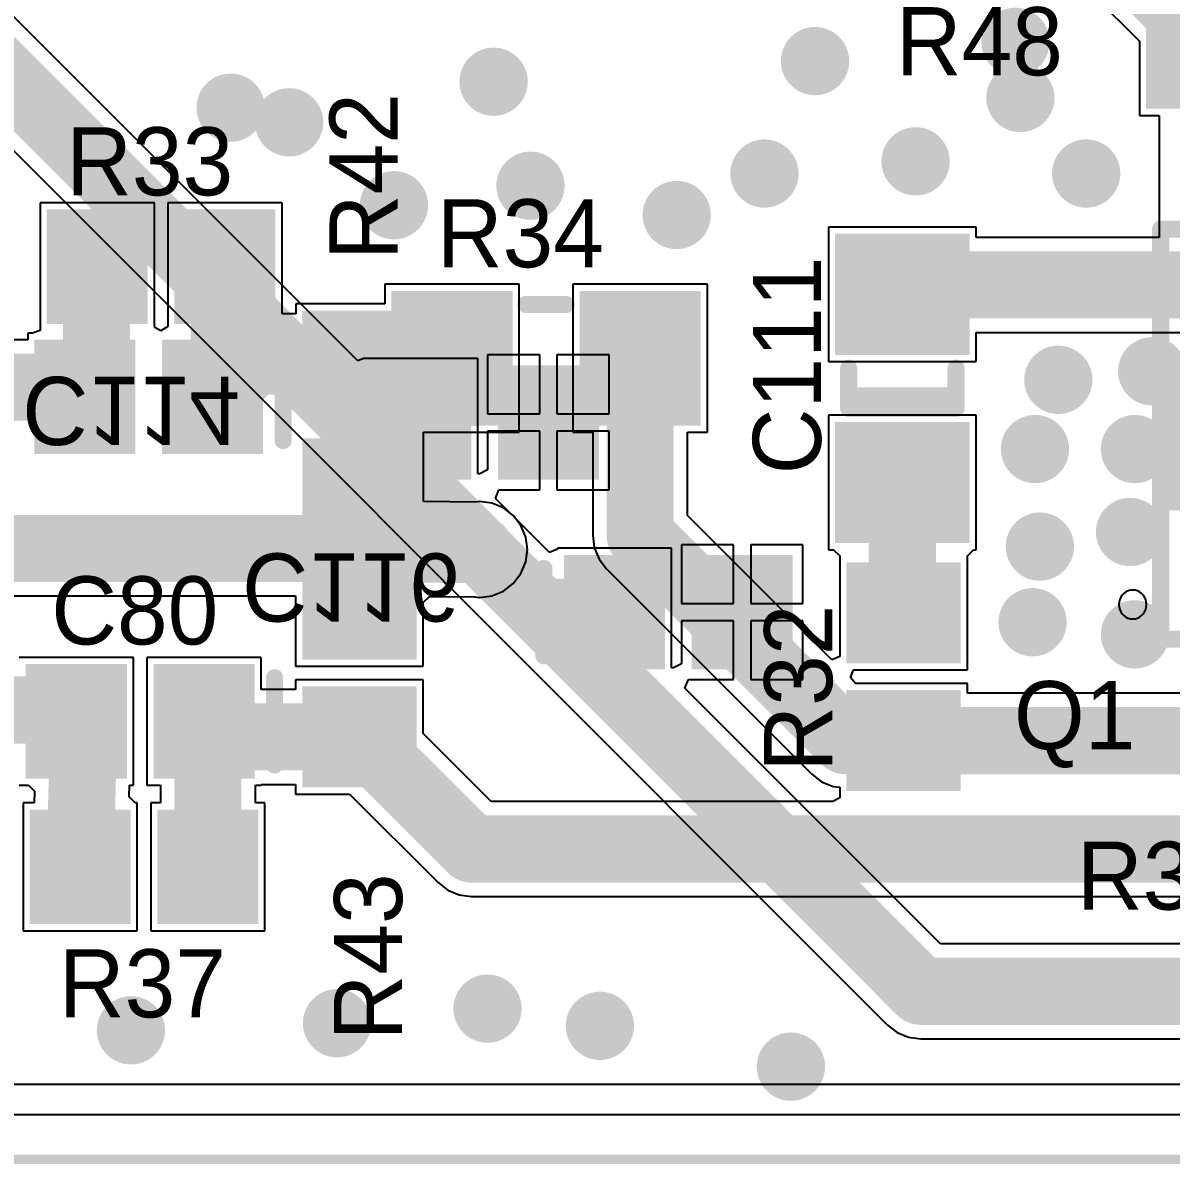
# Model space of a CAD drawing. Header units: millimetres. Extents: x 0 to 7.36, y -3.03 to 0.
# Drawn here: x 5.578 to 6.251, y -3.034 to -2.366 of the extents above; entities that cross this region are included whole.
import ezdxf

# ---------------------------------------------------------------- set-up
doc = ezdxf.new("R2010")
doc.units = ezdxf.units.MM
doc.header["$MEASUREMENT"] = 0
for name, color, linetype in [('BottomLayer', 5, 'Continuous'), ('BottomOverlay', 54, 'Continuous'), ('BottomPaste', 16, 'Continuous'), ('BottomSolder', 6, 'Continuous'), ('KeepOutLayer', 6, 'Continuous'), ('MultiLayer', 9, 'Continuous'), ('TopLayer', 1, 'Continuous'), ('TopOverlay', 2, 'Continuous'), ('TopPaste', 8, 'Continuous'), ('TopSolder', 216, 'Continuous'), ('ViaHoleLayer', 16, 'Continuous')]:
    doc.layers.add(name, color=color, linetype=linetype)

# ---------------------------------------------------------------- blocks, each defined once
blk = doc.blocks.new('RD07MVS1_13')
at = {"layer": 'TopLayer'}
for points in [[(-0.07933, 0.06772), (0.10177, 0.06772), (-0.07933, 0.10709), (0.10177, 0.10709)], [(-0.10689, -0.04055), (0.12933, -0.04055), (-0.10689, 0.03819), (0.12933, 0.03819)], [(-0.07933, -0.10945), (0.10177, -0.10945), (-0.07933, -0.07008), (0.10177, -0.07008)]]:
    blk.add_solid(points, dxfattribs=at)
at = {"layer": 'TopOverlay'}
for p, q in [((-0.13747, -0.09331), (-0.13846, -0.09435)), ((-0.13632, -0.09246), (-0.13747, -0.09331)), ((-0.13504, -0.09184), (-0.13632, -0.09246)), ((-0.13368, -0.09146), (-0.13504, -0.09184)), ((-0.13228, -0.09133), (-0.13368, -0.09146)), ((-0.13088, -0.09146), (-0.13228, -0.09133)), ((-0.12952, -0.09184), (-0.13088, -0.09146)), ((-0.12825, -0.09246), (-0.12952, -0.09184)), ((-0.12709, -0.09331), (-0.12825, -0.09246)), ((-0.1261, -0.09435), (-0.12709, -0.09331)), ((-0.14023, -0.09833), (-0.14035, -0.0998)), ((-0.14035, -0.0998), (-0.14023, -0.10127)), ((-0.13987, -0.0969), (-0.14023, -0.09833)), ((-0.13927, -0.09556), (-0.13987, -0.0969)), ((-0.13846, -0.09435), (-0.13927, -0.09556)), ((-0.1253, -0.09556), (-0.1261, -0.09435)), ((-0.1247, -0.0969), (-0.1253, -0.09556)), ((-0.12433, -0.09833), (-0.1247, -0.0969)), ((-0.12421, -0.0998), (-0.12433, -0.09833)), ((-0.12433, -0.10127), (-0.12421, -0.0998)), ((-0.12421, -0.0998), (-0.12421, -0.0998)), ((-0.14023, -0.10127), (-0.13987, -0.10269)), ((-0.13987, -0.10269), (-0.13927, -0.10403)), ((-0.13927, -0.10403), (-0.13846, -0.10524)), ((-0.13846, -0.10524), (-0.13747, -0.10628)), ((-0.13747, -0.10628), (-0.13632, -0.10713)), ((-0.13632, -0.10713), (-0.13504, -0.10775)), ((-0.12952, -0.10775), (-0.12825, -0.10713)), ((-0.12825, -0.10713), (-0.12709, -0.10628)), ((-0.12709, -0.10628), (-0.1261, -0.10524)), ((-0.1261, -0.10524), (-0.1253, -0.10403)), ((-0.1253, -0.10403), (-0.1247, -0.10269)), ((-0.1247, -0.10269), (-0.12433, -0.10127)), ((-0.13504, -0.10775), (-0.13368, -0.10813)), ((-0.13368, -0.10813), (-0.13228, -0.10826)), ((-0.13228, -0.10826), (-0.13088, -0.10813)), ((-0.13088, -0.10813), (-0.12952, -0.10775))]:
    blk.add_line(p, q, dxfattribs=at)
at = {"layer": 'TopOverlay', "const_width": 0.01}
for points in [[(-0.11593, 0.12008), (0.14035, 0.12008)], [(-0.11593, -0.12008), (-0.11593, 0.12008)], [(0.14035, -0.12008), (0.14035, 0.12008)], [(-0.11593, -0.12008), (0.14035, -0.12008)]]:
    blk.add_lwpolyline(points, dxfattribs=at)
at = {"layer": 'TopOverlay', "const_width": 0.005}
for points in [[(-0.11843, 0.12008, 1), (-0.11343, 0.12008, 1)], [(-0.11843, 0.12008, 1), (-0.11343, 0.12008, 1)], [(0.13785, 0.12008, 1), (0.14285, 0.12008, 1)], [(0.13785, 0.12008, 1), (0.14285, 0.12008, 1)], [(-0.11843, -0.12008, 1), (-0.11343, -0.12008, 1)], [(-0.11843, -0.12008, 1), (-0.11343, -0.12008, 1)], [(0.13785, -0.12008, 1), (0.14285, -0.12008, 1)], [(0.13785, -0.12008, 1), (0.14285, -0.12008, 1)]]:
    blk.add_lwpolyline(points, format="xyb", close=True, dxfattribs=at)
at = {"layer": 'TopPaste'}
for points in [[(-0.07933, 0.06772), (0.10177, 0.06772), (-0.07933, 0.10709), (0.10177, 0.10709)], [(-0.10689, -0.04055), (0.12933, -0.04055), (-0.10689, 0.03819), (0.12933, 0.03819)], [(-0.07933, -0.10945), (0.10177, -0.10945), (-0.07933, -0.07008), (0.10177, -0.07008)]]:
    blk.add_solid(points, dxfattribs=at)
at = {"layer": 'TopSolder'}
for points in [[(-0.08333, 0.06372), (0.10577, 0.06372), (-0.08333, 0.11109), (0.10577, 0.11109)], [(-0.11089, -0.04455), (0.13333, -0.04455), (-0.11089, 0.04219), (0.13333, 0.04219)], [(-0.08333, -0.11345), (0.10577, -0.11345), (-0.08333, -0.06608), (0.10577, -0.06608)]]:
    blk.add_solid(points, dxfattribs=at)
blk = doc.blocks.new('RES_1206_23')
at = {"layer": 'TopLayer'}
for points in [[(-0.08661, -0.03543), (-0.02362, -0.03543), (-0.08661, 0.03543), (-0.02362, 0.03543)], [(0.02362, -0.03543), (0.08661, -0.03543), (0.02362, 0.03543), (0.08661, 0.03543)]]:
    blk.add_solid(points, dxfattribs=at)
at = {"layer": 'TopOverlay', "const_width": 0.01}
for points in [[(0.01178, 0.03146), (-0.01178, 0.03146)], [(0.01178, -0.03146), (-0.01178, -0.03146)]]:
    blk.add_lwpolyline(points, dxfattribs=at)
at = {"layer": 'TopOverlay', "const_width": 0.005}
for points in [[(-0.01428, 0.03146, 1), (-0.00928, 0.03146, 1)], [(0.00928, 0.03146, 1), (0.01428, 0.03146, 1)], [(-0.01428, -0.03146, 1), (-0.00928, -0.03146, 1)], [(0.00928, -0.03146, 1), (0.01428, -0.03146, 1)]]:
    blk.add_lwpolyline(points, format="xyb", close=True, dxfattribs=at)
at = {"layer": 'TopPaste'}
for points in [[(-0.08661, -0.03543), (-0.02362, -0.03543), (-0.08661, 0.03543), (-0.02362, 0.03543)], [(0.02362, -0.03543), (0.08661, -0.03543), (0.02362, 0.03543), (0.08661, 0.03543)]]:
    blk.add_solid(points, dxfattribs=at)
at = {"layer": 'TopSolder'}
for points in [[(-0.09061, -0.03943), (-0.01962, -0.03943), (-0.09061, 0.03943), (-0.01962, 0.03943)], [(0.01962, -0.03943), (0.09061, -0.03943), (0.01962, 0.03943), (0.09061, 0.03943)]]:
    blk.add_solid(points, dxfattribs=at)
blk = doc.blocks.new('RES_1206_53')
at = {"layer": 'TopLayer'}
for points in [[(-0.08661, -0.03543), (-0.02362, -0.03543), (-0.08661, 0.03543), (-0.02362, 0.03543)], [(0.02362, -0.03543), (0.08661, -0.03543), (0.02362, 0.03543), (0.08661, 0.03543)]]:
    blk.add_solid(points, dxfattribs=at)
at = {"layer": 'TopOverlay', "const_width": 0.01}
for points in [[(-0.01178, 0.03146), (0.01178, 0.03146)], [(-0.01178, -0.03146), (0.01178, -0.03146)]]:
    blk.add_lwpolyline(points, dxfattribs=at)
at = {"layer": 'TopOverlay', "const_width": 0.005}
for points in [[(-0.01428, 0.03146, 1), (-0.00928, 0.03146, 1)], [(0.00928, 0.03146, 1), (0.01428, 0.03146, 1)], [(-0.01428, -0.03146, 1), (-0.00928, -0.03146, 1)], [(0.00928, -0.03146, 1), (0.01428, -0.03146, 1)]]:
    blk.add_lwpolyline(points, format="xyb", close=True, dxfattribs=at)
at = {"layer": 'TopPaste'}
for points in [[(-0.08661, -0.03543), (-0.02362, -0.03543), (-0.08661, 0.03543), (-0.02362, 0.03543)], [(0.02362, -0.03543), (0.08661, -0.03543), (0.02362, 0.03543), (0.08661, 0.03543)]]:
    blk.add_solid(points, dxfattribs=at)
at = {"layer": 'TopSolder'}
for points in [[(-0.09061, -0.03943), (-0.01962, -0.03943), (-0.09061, 0.03943), (-0.01962, 0.03943)], [(0.01962, -0.03943), (0.09061, -0.03943), (0.01962, 0.03943), (0.09061, 0.03943)]]:
    blk.add_solid(points, dxfattribs=at)
blk = doc.blocks.new('CAP_1206_54')
at = {"layer": 'TopLayer'}
for points in [[(-0.08661, -0.03543), (-0.02362, -0.03543), (-0.08661, 0.03543), (-0.02362, 0.03543)], [(0.02362, -0.03543), (0.08661, -0.03543), (0.02362, 0.03543), (0.08661, 0.03543)]]:
    blk.add_solid(points, dxfattribs=at)
at = {"layer": 'TopOverlay', "const_width": 0.01}
for points in [[(-0.01178, 0.03146), (0.01178, 0.03146)], [(-0.01178, 0.03146), (-0.01178, -0.03146)], [(-0.00433, 0.03146), (-0.00433, -0.03146)], [(-0.01178, -0.03146), (0.01178, -0.03146)]]:
    blk.add_lwpolyline(points, dxfattribs=at)
at = {"layer": 'TopOverlay', "const_width": 0.005}
for points in [[(-0.01428, 0.03146, 1), (-0.00928, 0.03146, 1)], [(-0.01428, 0.03146, 1), (-0.00928, 0.03146, 1)], [(-0.00683, 0.03146, 1), (-0.00183, 0.03146, 1)], [(0.00928, 0.03146, 1), (0.01428, 0.03146, 1)], [(-0.01428, -0.03146, 1), (-0.00928, -0.03146, 1)], [(-0.01428, -0.03146, 1), (-0.00928, -0.03146, 1)], [(-0.00683, -0.03146, 1), (-0.00183, -0.03146, 1)], [(0.00928, -0.03146, 1), (0.01428, -0.03146, 1)]]:
    blk.add_lwpolyline(points, format="xyb", close=True, dxfattribs=at)
at = {"layer": 'TopPaste'}
for points in [[(-0.08661, -0.03543), (-0.02362, -0.03543), (-0.08661, 0.03543), (-0.02362, 0.03543)], [(0.02362, -0.03543), (0.08661, -0.03543), (0.02362, 0.03543), (0.08661, 0.03543)]]:
    blk.add_solid(points, dxfattribs=at)
at = {"layer": 'TopSolder'}
for points in [[(-0.09061, -0.03943), (-0.01962, -0.03943), (-0.09061, 0.03943), (-0.01962, 0.03943)], [(0.01962, -0.03943), (0.09061, -0.03943), (0.01962, 0.03943), (0.09061, 0.03943)]]:
    blk.add_solid(points, dxfattribs=at)
blk = doc.blocks.new('RES_0805_133')
at = {"layer": 'TopLayer'}
for points in [[(-0.06299, -0.02953), (-0.01181, -0.02953), (-0.06299, 0.02953), (-0.01181, 0.02953)], [(0.01181, -0.02953), (0.06299, -0.02953), (0.01181, 0.02953), (0.06299, 0.02953)]]:
    blk.add_solid(points, dxfattribs=at)
at = {"layer": 'TopPaste'}
for points in [[(-0.06299, -0.02953), (-0.01181, -0.02953), (-0.06299, 0.02953), (-0.01181, 0.02953)], [(0.01181, -0.02953), (0.06299, -0.02953), (0.01181, 0.02953), (0.06299, 0.02953)]]:
    blk.add_solid(points, dxfattribs=at)
at = {"layer": 'TopSolder'}
for points in [[(-0.06699, -0.03353), (-0.00781, -0.03353), (-0.06699, 0.03353), (-0.00781, 0.03353)], [(0.00781, -0.03353), (0.06699, -0.03353), (0.00781, 0.03353), (0.06699, 0.03353)]]:
    blk.add_solid(points, dxfattribs=at)
blk = doc.blocks.new('CAP_0805_B_134')
at = {"layer": 'BottomLayer'}
for points in [[(-0.05511, -0.02953), (-0.00393, -0.02953), (-0.05511, 0.02953), (-0.00393, 0.02953)], [(0.0197, -0.02953), (0.07088, -0.02953), (0.0197, 0.02953), (0.07088, 0.02953)]]:
    blk.add_solid(points, dxfattribs=at)
at = {"layer": 'BottomOverlay', "const_width": 0.01}
blk.add_lwpolyline([(-0.07088, -0.02557), (-0.07088, 0.02557)], dxfattribs=at)
at = {"layer": 'BottomOverlay', "const_width": 0.005}
for points in [[(-0.07338, 0.02557, 1), (-0.06838, 0.02557, 1)], [(-0.07338, -0.02557, 1), (-0.06838, -0.02557, 1)]]:
    blk.add_lwpolyline(points, format="xyb", close=True, dxfattribs=at)
at = {"layer": 'BottomPaste'}
for points in [[(-0.05511, -0.02953), (-0.00393, -0.02953), (-0.05511, 0.02953), (-0.00393, 0.02953)], [(0.0197, -0.02953), (0.07088, -0.02953), (0.0197, 0.02953), (0.07088, 0.02953)]]:
    blk.add_solid(points, dxfattribs=at)
at = {"layer": 'BottomSolder'}
for points in [[(-0.05911, -0.03353), (0.00007, -0.03353), (-0.05911, 0.03353), (0.00007, 0.03353)], [(0.0157, -0.03353), (0.07488, -0.03353), (0.0157, 0.03353), (0.07488, 0.03353)]]:
    blk.add_solid(points, dxfattribs=at)
blk = doc.blocks.new('CAP_0805_B_135')
at = {"layer": 'BottomLayer'}
for points in [[(-0.05511, -0.02953), (-0.00393, -0.02953), (-0.05511, 0.02953), (-0.00393, 0.02953)], [(0.0197, -0.02953), (0.07088, -0.02953), (0.0197, 0.02953), (0.07088, 0.02953)]]:
    blk.add_solid(points, dxfattribs=at)
at = {"layer": 'BottomOverlay', "const_width": 0.01}
blk.add_lwpolyline([(-0.07088, -0.02557), (-0.07088, 0.02557)], dxfattribs=at)
at = {"layer": 'BottomOverlay', "const_width": 0.005}
for points in [[(-0.07338, 0.02557, 1), (-0.06838, 0.02557, 1)], [(-0.07338, -0.02557, 1), (-0.06838, -0.02557, 1)]]:
    blk.add_lwpolyline(points, format="xyb", close=True, dxfattribs=at)
at = {"layer": 'BottomPaste'}
for points in [[(-0.05511, -0.02953), (-0.00393, -0.02953), (-0.05511, 0.02953), (-0.00393, 0.02953)], [(0.0197, -0.02953), (0.07088, -0.02953), (0.0197, 0.02953), (0.07088, 0.02953)]]:
    blk.add_solid(points, dxfattribs=at)
at = {"layer": 'BottomSolder'}
for points in [[(-0.05911, -0.03353), (0.00007, -0.03353), (-0.05911, 0.03353), (0.00007, 0.03353)], [(0.0157, -0.03353), (0.07488, -0.03353), (0.0157, 0.03353), (0.07488, 0.03353)]]:
    blk.add_solid(points, dxfattribs=at)
blk = doc.blocks.new('RES_0805_201')
at = {"layer": 'TopLayer'}
for points in [[(-0.06299, -0.02953), (-0.01181, -0.02953), (-0.06299, 0.02953), (-0.01181, 0.02953)], [(0.01181, -0.02953), (0.06299, -0.02953), (0.01181, 0.02953), (0.06299, 0.02953)]]:
    blk.add_solid(points, dxfattribs=at)
at = {"layer": 'TopPaste'}
for points in [[(-0.06299, -0.02953), (-0.01181, -0.02953), (-0.06299, 0.02953), (-0.01181, 0.02953)], [(0.01181, -0.02953), (0.06299, -0.02953), (0.01181, 0.02953), (0.06299, 0.02953)]]:
    blk.add_solid(points, dxfattribs=at)
at = {"layer": 'TopSolder'}
for points in [[(-0.06699, -0.03353), (-0.00781, -0.03353), (-0.06699, 0.03353), (-0.00781, 0.03353)], [(0.00781, -0.03353), (0.06699, -0.03353), (0.00781, 0.03353), (0.06699, 0.03353)]]:
    blk.add_solid(points, dxfattribs=at)
blk = doc.blocks.new('RES_0805_202')
at = {"layer": 'TopLayer'}
for points in [[(-0.06299, -0.02953), (-0.01181, -0.02953), (-0.06299, 0.02953), (-0.01181, 0.02953)], [(0.01181, -0.02953), (0.06299, -0.02953), (0.01181, 0.02953), (0.06299, 0.02953)]]:
    blk.add_solid(points, dxfattribs=at)
at = {"layer": 'TopPaste'}
for points in [[(-0.06299, -0.02953), (-0.01181, -0.02953), (-0.06299, 0.02953), (-0.01181, 0.02953)], [(0.01181, -0.02953), (0.06299, -0.02953), (0.01181, 0.02953), (0.06299, 0.02953)]]:
    blk.add_solid(points, dxfattribs=at)
at = {"layer": 'TopSolder'}
for points in [[(-0.06699, -0.03353), (-0.00781, -0.03353), (-0.06699, 0.03353), (-0.00781, 0.03353)], [(0.00781, -0.03353), (0.06699, -0.03353), (0.00781, 0.03353), (0.06699, 0.03353)]]:
    blk.add_solid(points, dxfattribs=at)
blk = doc.blocks.new('RES_0805_203')
at = {"layer": 'TopLayer'}
for points in [[(-0.06299, -0.02953), (-0.01181, -0.02953), (-0.06299, 0.02953), (-0.01181, 0.02953)], [(0.01181, -0.02953), (0.06299, -0.02953), (0.01181, 0.02953), (0.06299, 0.02953)]]:
    blk.add_solid(points, dxfattribs=at)
at = {"layer": 'TopPaste'}
for points in [[(-0.06299, -0.02953), (-0.01181, -0.02953), (-0.06299, 0.02953), (-0.01181, 0.02953)], [(0.01181, -0.02953), (0.06299, -0.02953), (0.01181, 0.02953), (0.06299, 0.02953)]]:
    blk.add_solid(points, dxfattribs=at)
at = {"layer": 'TopSolder'}
for points in [[(-0.06699, -0.03353), (-0.00781, -0.03353), (-0.06699, 0.03353), (-0.00781, 0.03353)], [(0.00781, -0.03353), (0.06699, -0.03353), (0.00781, 0.03353), (0.06699, 0.03353)]]:
    blk.add_solid(points, dxfattribs=at)
blk = doc.blocks.new('RES_0805_204')
at = {"layer": 'TopLayer'}
for points in [[(-0.06299, -0.02953), (-0.01181, -0.02953), (-0.06299, 0.02953), (-0.01181, 0.02953)], [(0.01181, -0.02953), (0.06299, -0.02953), (0.01181, 0.02953), (0.06299, 0.02953)]]:
    blk.add_solid(points, dxfattribs=at)
at = {"layer": 'TopPaste'}
for points in [[(-0.06299, -0.02953), (-0.01181, -0.02953), (-0.06299, 0.02953), (-0.01181, 0.02953)], [(0.01181, -0.02953), (0.06299, -0.02953), (0.01181, 0.02953), (0.06299, 0.02953)]]:
    blk.add_solid(points, dxfattribs=at)
at = {"layer": 'TopSolder'}
for points in [[(-0.06699, -0.03353), (-0.00781, -0.03353), (-0.06699, 0.03353), (-0.00781, 0.03353)], [(0.00781, -0.03353), (0.06699, -0.03353), (0.00781, 0.03353), (0.06699, 0.03353)]]:
    blk.add_solid(points, dxfattribs=at)
blk = doc.blocks.new('CAP_0805_205')
at = {"layer": 'TopLayer'}
for points in [[(-0.05511, -0.02953), (-0.00393, -0.02953), (-0.05511, 0.02953), (-0.00393, 0.02953)], [(0.0197, -0.02953), (0.07088, -0.02953), (0.0197, 0.02953), (0.07088, 0.02953)]]:
    blk.add_solid(points, dxfattribs=at)
at = {"layer": 'TopOverlay', "const_width": 0.01}
blk.add_lwpolyline([(-0.07088, 0.02557), (-0.07088, -0.02557)], dxfattribs=at)
at = {"layer": 'TopOverlay', "const_width": 0.005}
for points in [[(-0.07338, 0.02557, 1), (-0.06838, 0.02557, 1)], [(-0.07338, -0.02557, 1), (-0.06838, -0.02557, 1)]]:
    blk.add_lwpolyline(points, format="xyb", close=True, dxfattribs=at)
at = {"layer": 'TopPaste'}
for points in [[(-0.05511, -0.02953), (-0.00393, -0.02953), (-0.05511, 0.02953), (-0.00393, 0.02953)], [(0.0197, -0.02953), (0.07088, -0.02953), (0.0197, 0.02953), (0.07088, 0.02953)]]:
    blk.add_solid(points, dxfattribs=at)
at = {"layer": 'TopSolder'}
for points in [[(-0.05911, -0.03353), (0.00007, -0.03353), (-0.05911, 0.03353), (0.00007, 0.03353)], [(0.0157, -0.03353), (0.07488, -0.03353), (0.0157, 0.03353), (0.07488, 0.03353)]]:
    blk.add_solid(points, dxfattribs=at)
blk = doc.blocks.new('CAP_0805_254')
at = {"layer": 'TopLayer'}
for points in [[(-0.05511, -0.02953), (-0.00393, -0.02953), (-0.05511, 0.02953), (-0.00393, 0.02953)], [(0.0197, -0.02953), (0.07088, -0.02953), (0.0197, 0.02953), (0.07088, 0.02953)]]:
    blk.add_solid(points, dxfattribs=at)
at = {"layer": 'TopOverlay', "const_width": 0.01}
blk.add_lwpolyline([(-0.07088, 0.02557), (-0.07088, -0.02557)], dxfattribs=at)
at = {"layer": 'TopOverlay', "const_width": 0.005}
for points in [[(-0.07338, 0.02557, 1), (-0.06838, 0.02557, 1)], [(-0.07338, -0.02557, 1), (-0.06838, -0.02557, 1)]]:
    blk.add_lwpolyline(points, format="xyb", close=True, dxfattribs=at)
at = {"layer": 'TopPaste'}
for points in [[(-0.05511, -0.02953), (-0.00393, -0.02953), (-0.05511, 0.02953), (-0.00393, 0.02953)], [(0.0197, -0.02953), (0.07088, -0.02953), (0.0197, 0.02953), (0.07088, 0.02953)]]:
    blk.add_solid(points, dxfattribs=at)
at = {"layer": 'TopSolder'}
for points in [[(-0.05911, -0.03353), (0.00007, -0.03353), (-0.05911, 0.03353), (0.00007, 0.03353)], [(0.0157, -0.03353), (0.07488, -0.03353), (0.0157, 0.03353), (0.07488, 0.03353)]]:
    blk.add_solid(points, dxfattribs=at)

msp = doc.modelspace()

# ---------------------------------------------------------------- linework, layer by layer
at = {"layer": 'BottomLayer'}
for p, q in [((5.7747, -2.56395), (5.16868, -1.95794)), ((5.12123, -1.98911), (5.78004, -2.64792)), ((5.77799, -2.56259), (5.7747, -2.56395)), ((5.84492, -2.56259), (5.77799, -2.56259)), ((5.77799, -2.56259), (5.77799, -2.56259)), ((5.84492, -2.62982), (5.84492, -2.56259)), ((5.88126, -2.56046), (5.85067, -2.56046)), ((5.85067, -2.56046), (5.85067, -2.59499)), ((5.88126, -2.59499), (5.88126, -2.56046)), ((5.92185, -2.56046), (5.89126, -2.56046)), ((5.89126, -2.56046), (5.89126, -2.59499)), ((5.92185, -2.59499), (5.92185, -2.56046)), ((5.85067, -2.59499), (5.88126, -2.59499)), ((5.89126, -2.59499), (5.92185, -2.59499)), ((5.88126, -2.60499), (5.85067, -2.60499)), ((5.85067, -2.60499), (5.85067, -2.62765)), ((5.88126, -2.63952), (5.88126, -2.60499)), ((5.92185, -2.60499), (5.89126, -2.60499)), ((5.89126, -2.60499), (5.89126, -2.63952)), ((5.92185, -2.63952), (5.92185, -2.60499)), ((5.84567, -2.63032), (5.84492, -2.62982)), ((5.85067, -2.62765), (5.84567, -2.63032)), ((5.85526, -2.64452), (5.85733, -2.63952)), ((5.85733, -2.63952), (5.88126, -2.63952)), ((5.89126, -2.63952), (5.92185, -2.63952)), ((5.78004, -2.64792), (5.79207, -2.65995)), ((5.86378, -2.65304), (5.85526, -2.64452)), ((5.86571, -2.65453), (5.86378, -2.65304)), ((5.8672, -2.65646), (5.86571, -2.65453)), ((5.88691, -2.67617), (5.8672, -2.65646)), ((5.79207, -2.65995), (5.79232, -2.66028)), ((5.79232, -2.66028), (5.82472, -2.69268)), ((5.89153, -2.67425), (5.88691, -2.67617)), ((5.95846, -2.67367), (5.89153, -2.67367)), ((5.89153, -2.67367), (5.89153, -2.67425)), ((5.95846, -2.74344), (5.95846, -2.67367)), ((5.9948, -2.67155), (5.9642, -2.67155)), ((5.9642, -2.67155), (5.9642, -2.70607)), ((5.9948, -2.70607), (5.9948, -2.67155)), ((6.03539, -2.67155), (6.0048, -2.67155)), ((6.0048, -2.67155), (6.0048, -2.70607)), ((6.03539, -2.70607), (6.03539, -2.67155)), ((5.82472, -2.69268), (5.82595, -2.69429)), ((5.82595, -2.69429), (5.82756, -2.69552)), ((5.82756, -2.69552), (6.08477, -2.95273)), ((5.9642, -2.70607), (5.9948, -2.70607)), ((6.0048, -2.70607), (6.03539, -2.70607)), ((5.9948, -2.71607), (5.9642, -2.71607)), ((5.9642, -2.71607), (5.9642, -2.74126)), ((5.9948, -2.7506), (5.9948, -2.71607)), ((6.03539, -2.71607), (6.0048, -2.71607)), ((6.0048, -2.71607), (6.0048, -2.7506)), ((6.03539, -2.7506), (6.03539, -2.71607)), ((5.9592, -2.74394), (5.95846, -2.74344)), ((5.9642, -2.74126), (5.9592, -2.74394)), ((5.96627, -2.7556), (5.96834, -2.7506)), ((5.96834, -2.7506), (5.9948, -2.7506)), ((6.0048, -2.7506), (6.03539, -2.7506)), ((6.11594, -2.90527), (5.96627, -2.7556)), ((6.38309, -2.90527), (6.11594, -2.90527)), ((6.08477, -2.95273), (6.09053, -2.95714)), ((6.09053, -2.95714), (6.09723, -2.95992)), ((6.09723, -2.95992), (6.10443, -2.96087)), ((6.10443, -2.96087), (6.38309, -2.96087)), ((7.35137, -2.98764), (0.04957, -2.98764))]:
    msp.add_line(p, q, dxfattribs=at)
at = {"layer": 'BottomLayer', "const_width": 0.03937}
for points in [[(5.14089, -1.96946), (5.7997, -2.62826)], [(5.7997, -2.59999), (5.81198, -2.59999)], [(5.7997, -2.62826), (5.7997, -2.59999)], [(5.81198, -2.64063), (5.81198, -2.59999)], [(5.7997, -2.62826), (5.84583, -2.67441)], [(5.81198, -2.64063), (5.8458, -2.67444)], [(5.8458, -2.67444), (5.84583, -2.67441)], [(5.8458, -2.67444), (6.10443, -2.93307)], [(5.84583, -2.67441), (5.8825, -2.71107)], [(5.8825, -2.71107), (5.92552, -2.71107)], [(6.10443, -2.93307), (6.40346, -2.93307)]]:
    msp.add_lwpolyline(points, dxfattribs=at)
at = {"layer": 'BottomLayer'}
for points, const_width in [([(6.14993, -2.37709, 1), (6.16993, -2.37709, 1)], 0.02), ([(6.0325, -2.38835, 1), (6.0525, -2.38835, 1)], 0.02), ([(5.84417, -2.40045, 1), (5.86417, -2.40045, 1)], 0.02), ([(6.15278, -2.40993, 1), (6.17278, -2.40993, 1)], 0.02), ([(5.69012, -2.41565, 1), (5.71012, -2.41565, 1)], 0.02), ([(5.72439, -2.42421, 1), (5.74439, -2.42421, 1)], 0.02), ([(6.09138, -2.44706, 1), (6.11138, -2.44706, 1)], 0.02), ([(6.00285, -2.4542, 1), (6.02285, -2.4542, 1)], 0.02), ([(6.19134, -2.4542, 1), (6.21134, -2.4542, 1)], 0.02), ([(5.86576, -2.46134, 1), (5.88576, -2.46134, 1)], 0.02), ([(5.7858, -2.47276, 1), (5.8058, -2.47276, 1)], 0.02), ([(5.95144, -2.47848, 1), (5.97144, -2.47848, 1)], 0.02), ([(6.175, -2.575, 1), (6.195, -2.575, 1)], 0.02), ([(6.23, -2.57, 1), (6.25, -2.57, 1)], 0.02), ([(5.78985, -2.59999, 1), (5.80954, -2.59999, 1)], 0.01969), ([(5.78985, -2.59999, 1), (5.80954, -2.59999, 1)], 0.01969), ([(5.80214, -2.59999, 1), (5.82182, -2.59999, 1)], 0.01969), ([(5.80214, -2.59999, 1), (5.82182, -2.59999, 1)], 0.01969), ([(6.16135, -2.61556, 1), (6.18135, -2.61556, 1)], 0.02), ([(6.2199, -2.61556, 1), (6.2399, -2.61556, 1)], 0.02), ([(5.78985, -2.62826, 1), (5.80954, -2.62826, 1)], 0.01969), ([(5.78985, -2.62826, 1), (5.80954, -2.62826, 1)], 0.01969), ([(5.78985, -2.62826, 1), (5.80954, -2.62826, 1)], 0.01969), ([(5.80214, -2.64063, 1), (5.82182, -2.64063, 1)], 0.01969), ([(5.80214, -2.64063, 1), (5.82182, -2.64063, 1)], 0.01969), ([(6.21704, -2.66411, 1), (6.23704, -2.66411, 1)], 0.02), ([(5.83583, -2.67441, 1), (5.85583, -2.67441, 1)], 0.02), ([(5.83595, -2.67444, 1), (5.85564, -2.67444, 1)], 0.01969), ([(5.83595, -2.67444, 1), (5.85564, -2.67444, 1)], 0.01969), ([(5.83595, -2.67444, 1), (5.85564, -2.67444, 1)], 0.01969), ([(5.83599, -2.67441, 1), (5.85568, -2.67441, 1)], 0.01969), ([(5.83599, -2.67441, 1), (5.85568, -2.67441, 1)], 0.01969), ([(5.83599, -2.67441, 1), (5.85568, -2.67441, 1)], 0.01969), ([(6.1642, -2.67268, 1), (6.1842, -2.67268, 1)], 0.02), ([(5.87266, -2.71107, 1), (5.89235, -2.71107, 1)], 0.01969), ([(5.87266, -2.71107, 1), (5.89235, -2.71107, 1)], 0.01969), ([(5.91568, -2.71107, 1), (5.93536, -2.71107, 1)], 0.01969), ([(6.15992, -2.71695, 1), (6.17992, -2.71695, 1)], 0.02), ([(6.2199, -2.72409, 1), (6.2399, -2.72409, 1)], 0.02), ([(6.09458, -2.93307, 1), (6.11427, -2.93307, 1)], 0.01969), ([(6.09458, -2.93307, 1), (6.11427, -2.93307, 1)], 0.01969), ([(5.8406, -2.94325, 1), (5.8606, -2.94325, 1)], 0.02), ([(5.75245, -2.9518, 1), (5.77245, -2.9518, 1)], 0.02), ([(5.6317, -2.95596, 1), (5.6517, -2.95596, 1)], 0.02), ([(5.90644, -2.95333, 1), (5.92644, -2.95333, 1)], 0.02), ([(6.01834, -2.97721, 1), (6.03834, -2.97721, 1)], 0.02)]:
    msp.add_lwpolyline(points, format="xyb", close=True, dxfattribs=dict(at, const_width=const_width))
at = {"layer": 'KeepOutLayer'}
for const_width in [0.00551, 0.005]:
    msp.add_lwpolyline([(0, -3.0315), (7.3622, -3.0315)], dxfattribs=dict(at, const_width=const_width))
at = {"layer": 'MultiLayer', "const_width": 0.02}
for points in [[(6.14993, -2.37709, 1), (6.16993, -2.37709, 1)], [(6.0325, -2.38835, 1), (6.0525, -2.38835, 1)], [(5.84417, -2.40045, 1), (5.86417, -2.40045, 1)], [(6.15278, -2.40993, 1), (6.17278, -2.40993, 1)], [(5.69012, -2.41565, 1), (5.71012, -2.41565, 1)], [(5.72439, -2.42421, 1), (5.74439, -2.42421, 1)], [(6.09138, -2.44706, 1), (6.11138, -2.44706, 1)], [(6.00285, -2.4542, 1), (6.02285, -2.4542, 1)], [(6.19134, -2.4542, 1), (6.21134, -2.4542, 1)], [(5.86576, -2.46134, 1), (5.88576, -2.46134, 1)], [(5.7858, -2.47276, 1), (5.8058, -2.47276, 1)], [(5.95144, -2.47848, 1), (5.97144, -2.47848, 1)], [(6.175, -2.575, 1), (6.195, -2.575, 1)], [(6.23, -2.57, 1), (6.25, -2.57, 1)], [(6.16135, -2.61556, 1), (6.18135, -2.61556, 1)], [(6.2199, -2.61556, 1), (6.2399, -2.61556, 1)], [(6.21704, -2.66411, 1), (6.23704, -2.66411, 1)], [(5.83583, -2.67441, 1), (5.85583, -2.67441, 1)], [(6.1642, -2.67268, 1), (6.1842, -2.67268, 1)], [(6.15992, -2.71695, 1), (6.17992, -2.71695, 1)], [(6.2199, -2.72409, 1), (6.2399, -2.72409, 1)], [(5.8406, -2.94325, 1), (5.8606, -2.94325, 1)], [(5.75245, -2.9518, 1), (5.77245, -2.9518, 1)], [(5.6317, -2.95596, 1), (5.6517, -2.95596, 1)], [(5.90644, -2.95333, 1), (5.92644, -2.95333, 1)], [(6.01834, -2.97721, 1), (6.03834, -2.97721, 1)]]:
    msp.add_lwpolyline(points, format="xyb", close=True, dxfattribs=at)
at = {"layer": 'TopLayer'}
for p, q in [((6.10484, -2.24907), (6.23252, -2.37675)), ((6.23252, -2.37675), (6.23252, -2.42012)), ((6.23252, -2.42012), (6.2441, -2.42012)), ((6.2441, -2.42012), (6.2441, -2.4916)), ((5.65546, -2.47138), (5.58853, -2.47138)), ((5.58853, -2.47138), (5.58853, -2.54618)), ((5.65546, -2.54221), (5.65546, -2.47138)), ((5.73026, -2.47138), (5.66333, -2.47138)), ((5.66333, -2.47138), (5.66333, -2.54381)), ((5.73026, -2.53627), (5.73026, -2.47138)), ((6.13694, -2.48552), (6.05033, -2.48552)), ((6.05033, -2.48552), (6.05033, -2.56426)), ((6.13694, -2.4916), (6.13694, -2.48552)), ((6.2441, -2.4916), (6.13694, -2.4916)), ((5.86915, -2.51904), (5.79041, -2.51904)), ((5.79041, -2.51904), (5.79041, -2.5306)), ((5.86915, -2.60565), (5.86915, -2.51904)), ((5.97939, -2.51904), (5.90065, -2.51904)), ((5.90065, -2.51904), (5.90065, -2.60565)), ((5.97939, -2.60565), (5.97939, -2.51904)), ((5.79041, -2.5306), (5.7383, -2.5306)), ((5.7383, -2.5306), (5.7383, -2.53627)), ((5.65546, -2.54263), (5.65546, -2.54221)), ((5.7383, -2.53627), (5.73026, -2.53627)), ((5.58411, -2.5476), (5.58125, -2.5476)), ((5.58125, -2.5476), (5.58125, -2.55152)), ((5.58853, -2.54618), (5.58411, -2.5476)), ((5.65547, -2.54293), (5.65546, -2.54263)), ((5.65565, -2.54442), (5.65547, -2.54293)), ((5.65913, -2.54623), (5.65565, -2.54442)), ((5.66333, -2.54381), (5.65913, -2.54623)), ((6.13694, -2.56426), (6.13694, -2.5472)), ((6.13694, -2.5472), (6.37211, -2.5472)), ((5.58125, -2.55152), (5.51679, -2.55152)), ((6.05033, -2.56426), (6.13694, -2.56426)), ((6.13694, -2.59575), (6.05033, -2.59575)), ((6.05033, -2.59575), (6.05033, -2.67449)), ((6.13694, -2.67449), (6.13694, -2.59575)), ((5.81311, -2.64633), (5.81311, -2.60565)), ((5.81311, -2.60565), (5.86915, -2.60565)), ((5.90065, -2.60565), (5.91222, -2.60565)), ((5.91222, -2.60565), (5.91222, -2.66604)), ((5.96782, -2.65453), (5.96782, -2.60565)), ((5.96782, -2.60565), (5.97939, -2.60565)), ((5.84358, -2.64659), (5.81311, -2.64633)), ((5.84583, -2.64629), (5.84358, -2.64659)), ((5.85311, -2.64725), (5.84583, -2.64629)), ((5.85989, -2.65006), (5.85311, -2.64725)), ((5.86571, -2.65453), (5.85989, -2.65006)), ((5.87018, -2.66035), (5.86571, -2.65453)), ((6.05233, -2.73904), (5.96782, -2.65453)), ((5.87299, -2.66713), (5.87018, -2.66035)), ((5.87395, -2.67441), (5.87299, -2.66713)), ((5.91222, -2.66604), (5.91317, -2.67324)), ((5.87299, -2.68168), (5.87395, -2.67441)), ((5.91317, -2.67324), (5.91595, -2.67994)), ((6.05033, -2.67449), (6.0534, -2.67449)), ((6.0534, -2.67449), (6.05694, -2.67801)), ((6.13175, -2.67801), (6.13529, -2.67449)), ((6.13529, -2.67449), (6.13694, -2.67449)), ((5.87018, -2.68846), (5.87299, -2.68168)), ((5.91595, -2.67994), (5.92036, -2.6857)), ((6.05694, -2.67801), (6.05694, -2.73713)), ((6.13175, -2.74494), (6.13175, -2.67801)), ((5.86571, -2.69429), (5.87018, -2.68846)), ((5.92036, -2.6857), (6.0406, -2.80593)), ((5.85989, -2.69875), (5.86571, -2.69429)), ((5.51679, -2.7016), (5.73817, -2.7016)), ((5.73817, -2.7016), (5.73817, -2.74276)), ((5.81298, -2.70547), (5.81653, -2.70195)), ((5.81653, -2.70195), (5.84326, -2.70218)), ((5.84326, -2.70218), (5.84583, -2.70252)), ((5.84583, -2.70252), (5.85311, -2.70156)), ((5.85311, -2.70156), (5.85989, -2.69875)), ((5.81298, -2.74276), (5.81298, -2.70547)), ((6.05694, -2.73713), (6.05233, -2.73904)), ((5.64318, -2.7376), (5.57625, -2.7376)), ((5.64318, -2.8124), (5.64318, -2.7376)), ((5.71798, -2.7376), (5.65105, -2.7376)), ((5.65105, -2.7376), (5.65105, -2.8124)), ((5.71798, -2.7563), (5.71798, -2.7376)), ((5.73817, -2.74276), (5.81298, -2.74276)), ((5.81298, -2.75063), (5.73817, -2.75063)), ((5.73817, -2.75063), (5.73817, -2.7563)), ((5.81298, -2.78219), (5.81298, -2.75063)), ((6.06323, -2.7493), (6.0651, -2.74494)), ((6.06612, -2.75281), (6.06323, -2.7493)), ((6.0651, -2.74494), (6.13175, -2.74494)), ((5.73817, -2.7563), (5.71798, -2.7563)), ((6.13175, -2.75281), (6.06612, -2.75281)), ((6.13175, -2.75848), (6.13175, -2.75281)), ((6.30018, -2.75848), (6.13175, -2.75848)), ((5.85279, -2.82201), (5.81298, -2.78219)), ((6.0406, -2.80593), (6.04635, -2.81035)), ((6.04635, -2.81035), (6.05306, -2.81313)), ((5.57625, -2.8124), (5.58173, -2.8124)), ((5.58173, -2.8124), (5.58522, -2.81598)), ((5.58522, -2.81598), (5.58506, -2.82281)), ((5.64075, -2.81923), (5.64091, -2.8124)), ((5.64091, -2.8124), (5.64318, -2.8124)), ((5.65105, -2.8124), (5.65898, -2.8124)), ((5.65898, -2.8124), (5.65898, -2.82281)), ((5.71458, -2.82281), (5.71458, -2.8124)), ((5.71458, -2.8124), (5.71798, -2.8124)), ((5.71798, -2.8124), (5.71798, -2.8119)), ((5.71798, -2.8119), (5.73817, -2.8119)), ((5.73817, -2.8119), (5.73817, -2.81756)), ((5.73817, -2.81756), (5.76973, -2.81756)), ((5.76973, -2.81756), (5.82162, -2.86946)), ((6.05306, -2.81313), (6.05694, -2.81364)), ((6.05694, -2.81364), (6.05694, -2.81974)), ((5.58506, -2.82281), (5.57851, -2.82281)), ((5.57851, -2.82281), (5.57851, -2.89761)), ((5.64425, -2.82281), (5.64075, -2.81923)), ((5.64544, -2.82281), (5.64425, -2.82281)), ((5.64544, -2.89761), (5.64544, -2.82281)), ((5.65898, -2.82281), (5.65332, -2.82281)), ((5.65332, -2.82281), (5.65332, -2.89761)), ((5.72024, -2.82281), (5.71458, -2.82281)), ((5.72024, -2.89761), (5.72024, -2.82281)), ((6.05288, -2.82201), (5.85279, -2.82201)), ((6.05694, -2.81974), (6.05288, -2.82201)), ((5.82162, -2.86946), (5.82738, -2.87388)), ((5.82738, -2.87388), (5.83409, -2.87665)), ((5.83409, -2.87665), (5.84128, -2.8776)), ((5.84128, -2.8776), (6.31722, -2.8776)), ((5.57851, -2.89761), (5.64544, -2.89761)), ((5.65332, -2.89761), (5.72024, -2.89761)), ((7.33622, -3.00551), (0.02598, -3.00551))]:
    msp.add_line(p, q, dxfattribs=at)
at = {"layer": 'TopLayer', "const_width": 0.03937}
for points in [[(6.1245, -2.22942), (6.27189, -2.37681)], [(5.62156, -2.50922), (5.62199, -2.50878)], [(5.62156, -2.58169), (5.62156, -2.50922)], [(5.69636, -2.50922), (5.6968, -2.50878)], [(5.69636, -2.56407), (5.69636, -2.50922)], [(6.09363, -2.52489), (6.09912, -2.5194)], [(6.09912, -2.5194), (6.27189, -2.5194)], [(5.69636, -2.58169), (5.71398, -2.56407)], [(5.69636, -2.58169), (5.69636, -2.56407)], [(5.71398, -2.56407), (5.7757, -2.56407)], [(5.7757, -2.56407), (5.77743, -2.56235)], [(5.77743, -2.56235), (5.82978, -2.56235)], [(5.94002, -2.66604), (5.94002, -2.56235)], [(5.48923, -2.57932), (5.61918, -2.57932)], [(5.61918, -2.57932), (5.62156, -2.58169)], [(6.09363, -2.71076), (6.09363, -2.63512)], [(5.77557, -2.67381), (5.7757, -2.63887)], [(5.94002, -2.66604), (6.06025, -2.78628)], [(5.48923, -2.67381), (5.77557, -2.67381)], [(5.77557, -2.67381), (5.84583, -2.67441)], [(5.77557, -2.7093), (5.77557, -2.67381)], [(6.09363, -2.71076), (6.09435, -2.71147)], [(5.48923, -2.7683), (5.60811, -2.7683)], [(5.60811, -2.7683), (5.61402, -2.7742)], [(5.61198, -2.86021), (5.61402, -2.7742)], [(5.68678, -2.77624), (5.68882, -2.7742)], [(5.68678, -2.86021), (5.68678, -2.77624)], [(5.68882, -2.7742), (5.69872, -2.7841)], [(5.69872, -2.7841), (5.77557, -2.7841)], [(5.77557, -2.7841), (5.84128, -2.8498)], [(6.06025, -2.78628), (6.09435, -2.78628)], [(6.09435, -2.78628), (6.3117, -2.78628)], [(5.84128, -2.8498), (6.35659, -2.8498)]]:
    msp.add_lwpolyline(points, dxfattribs=at)
at = {"layer": 'TopLayer'}
for points, const_width in [([(6.14993, -2.37709, 1), (6.16993, -2.37709, 1)], 0.02), ([(6.0325, -2.38835, 1), (6.0525, -2.38835, 1)], 0.02), ([(5.84417, -2.40045, 1), (5.86417, -2.40045, 1)], 0.02), ([(6.15278, -2.40993, 1), (6.17278, -2.40993, 1)], 0.02), ([(5.69012, -2.41565, 1), (5.71012, -2.41565, 1)], 0.02), ([(5.72439, -2.42421, 1), (5.74439, -2.42421, 1)], 0.02), ([(6.09138, -2.44706, 1), (6.11138, -2.44706, 1)], 0.02), ([(6.00285, -2.4542, 1), (6.02285, -2.4542, 1)], 0.02), ([(6.19134, -2.4542, 1), (6.21134, -2.4542, 1)], 0.02), ([(5.86576, -2.46134, 1), (5.88576, -2.46134, 1)], 0.02), ([(5.7858, -2.47276, 1), (5.8058, -2.47276, 1)], 0.02), ([(5.95144, -2.47848, 1), (5.97144, -2.47848, 1)], 0.02), ([(5.61171, -2.50922, 1), (5.6314, -2.50922, 1)], 0.01969), ([(5.61171, -2.50922, 1), (5.6314, -2.50922, 1)], 0.01969), ([(5.61215, -2.50878, 1), (5.63183, -2.50878, 1)], 0.01969), ([(5.68652, -2.50922, 1), (5.7062, -2.50922, 1)], 0.01969), ([(5.68652, -2.50922, 1), (5.7062, -2.50922, 1)], 0.01969), ([(5.68695, -2.50878, 1), (5.70664, -2.50878, 1)], 0.01969), ([(6.08928, -2.5194, 1), (6.10896, -2.5194, 1)], 0.01969), ([(6.08928, -2.5194, 1), (6.10896, -2.5194, 1)], 0.01969), ([(6.08379, -2.52489, 1), (6.10348, -2.52489, 1)], 0.01969), ([(5.68652, -2.56407, 1), (5.7062, -2.56407, 1)], 0.01969), ([(5.68652, -2.56407, 1), (5.7062, -2.56407, 1)], 0.01969), ([(5.70414, -2.56407, 1), (5.72383, -2.56407, 1)], 0.01969), ([(5.70414, -2.56407, 1), (5.72383, -2.56407, 1)], 0.01969), ([(5.76586, -2.56407, 1), (5.78555, -2.56407, 1)], 0.01969), ([(5.76586, -2.56407, 1), (5.78555, -2.56407, 1)], 0.01969), ([(5.76758, -2.56235, 1), (5.78727, -2.56235, 1)], 0.01969), ([(5.76758, -2.56235, 1), (5.78727, -2.56235, 1)], 0.01969), ([(5.81994, -2.56235, 1), (5.83963, -2.56235, 1)], 0.01969), ([(5.93018, -2.56235, 1), (5.94986, -2.56235, 1)], 0.01969), ([(6.175, -2.575, 1), (6.195, -2.575, 1)], 0.02), ([(6.23, -2.57, 1), (6.25, -2.57, 1)], 0.02), ([(5.60933, -2.57932, 1), (5.62902, -2.57932, 1)], 0.01969), ([(5.60933, -2.57932, 1), (5.62902, -2.57932, 1)], 0.01969), ([(5.61171, -2.58169, 1), (5.6314, -2.58169, 1)], 0.01969), ([(5.61171, -2.58169, 1), (5.6314, -2.58169, 1)], 0.01969), ([(5.68652, -2.58169, 1), (5.7062, -2.58169, 1)], 0.01969), ([(5.68652, -2.58169, 1), (5.7062, -2.58169, 1)], 0.01969), ([(6.16135, -2.61556, 1), (6.18135, -2.61556, 1)], 0.02), ([(6.2199, -2.61556, 1), (6.2399, -2.61556, 1)], 0.02), ([(6.08379, -2.63512, 1), (6.10348, -2.63512, 1)], 0.01969), ([(5.76586, -2.63887, 1), (5.78555, -2.63887, 1)], 0.01969), ([(5.93018, -2.66604, 1), (5.94986, -2.66604, 1)], 0.01969), ([(5.93018, -2.66604, 1), (5.94986, -2.66604, 1)], 0.01969), ([(6.21704, -2.66411, 1), (6.23704, -2.66411, 1)], 0.02), ([(5.76573, -2.67381, 1), (5.78542, -2.67381, 1)], 0.01969), ([(5.76573, -2.67381, 1), (5.78542, -2.67381, 1)], 0.01969), ([(5.76573, -2.67381, 1), (5.78542, -2.67381, 1)], 0.01969), ([(5.76573, -2.67381, 1), (5.78542, -2.67381, 1)], 0.01969), ([(5.83583, -2.67441, 1), (5.85583, -2.67441, 1)], 0.02), ([(5.83599, -2.67441, 1), (5.85568, -2.67441, 1)], 0.01969), ([(6.1642, -2.67268, 1), (6.1842, -2.67268, 1)], 0.02), ([(5.76573, -2.7093, 1), (5.78542, -2.7093, 1)], 0.01969), ([(6.08379, -2.71076, 1), (6.10348, -2.71076, 1)], 0.01969), ([(6.08379, -2.71076, 1), (6.10348, -2.71076, 1)], 0.01969), ([(6.0845, -2.71147, 1), (6.10419, -2.71147, 1)], 0.01969), ([(6.15992, -2.71695, 1), (6.17992, -2.71695, 1)], 0.02), ([(6.2199, -2.72409, 1), (6.2399, -2.72409, 1)], 0.02), ([(5.59826, -2.7683, 1), (5.61795, -2.7683, 1)], 0.01969), ([(5.59826, -2.7683, 1), (5.61795, -2.7683, 1)], 0.01969), ([(5.60417, -2.7742, 1), (5.62386, -2.7742, 1)], 0.01969), ([(5.60417, -2.7742, 1), (5.62386, -2.7742, 1)], 0.01969), ([(5.67694, -2.77624, 1), (5.69662, -2.77624, 1)], 0.01969), ([(5.67694, -2.77624, 1), (5.69662, -2.77624, 1)], 0.01969), ([(5.67898, -2.7742, 1), (5.69866, -2.7742, 1)], 0.01969), ([(5.67898, -2.7742, 1), (5.69866, -2.7742, 1)], 0.01969), ([(5.68887, -2.7841, 1), (5.70856, -2.7841, 1)], 0.01969), ([(5.68887, -2.7841, 1), (5.70856, -2.7841, 1)], 0.01969), ([(5.76573, -2.7841, 1), (5.78542, -2.7841, 1)], 0.01969), ([(5.76573, -2.7841, 1), (5.78542, -2.7841, 1)], 0.01969), ([(6.05041, -2.78628, 1), (6.07009, -2.78628, 1)], 0.01969), ([(6.05041, -2.78628, 1), (6.07009, -2.78628, 1)], 0.01969), ([(6.0845, -2.78628, 1), (6.10419, -2.78628, 1)], 0.01969), ([(6.0845, -2.78628, 1), (6.10419, -2.78628, 1)], 0.01969), ([(5.83144, -2.8498, 1), (5.85112, -2.8498, 1)], 0.01969), ([(5.83144, -2.8498, 1), (5.85112, -2.8498, 1)], 0.01969), ([(5.60213, -2.86021, 1), (5.62182, -2.86021, 1)], 0.01969), ([(5.67694, -2.86021, 1), (5.69662, -2.86021, 1)], 0.01969), ([(5.8406, -2.94325, 1), (5.8606, -2.94325, 1)], 0.02), ([(5.75245, -2.9518, 1), (5.77245, -2.9518, 1)], 0.02), ([(5.6317, -2.95596, 1), (5.6517, -2.95596, 1)], 0.02), ([(5.90644, -2.95333, 1), (5.92644, -2.95333, 1)], 0.02), ([(6.01834, -2.97721, 1), (6.03834, -2.97721, 1)], 0.02)]:
    msp.add_lwpolyline(points, format="xyb", close=True, dxfattribs=dict(at, const_width=const_width))
at = {"layer": 'ViaHoleLayer', "const_width": 0.00956}
for points in [[(6.15514, -2.37709, 1), (6.16471, -2.37709, 1)], [(6.03772, -2.38835, 1), (6.04728, -2.38835, 1)], [(5.84939, -2.40045, 1), (5.85895, -2.40045, 1)], [(6.158, -2.40993, 1), (6.16756, -2.40993, 1)], [(5.69534, -2.41565, 1), (5.7049, -2.41565, 1)], [(5.72961, -2.42421, 1), (5.73917, -2.42421, 1)], [(6.0966, -2.44706, 1), (6.10616, -2.44706, 1)], [(6.00807, -2.4542, 1), (6.01763, -2.4542, 1)], [(6.19656, -2.4542, 1), (6.20612, -2.4542, 1)], [(5.87098, -2.46134, 1), (5.88054, -2.46134, 1)], [(5.79101, -2.47276, 1), (5.80058, -2.47276, 1)], [(5.95666, -2.47848, 1), (5.96622, -2.47848, 1)], [(6.23522, -2.57, 1), (6.24478, -2.57, 1)], [(6.18022, -2.575, 1), (6.18978, -2.575, 1)], [(6.16657, -2.61556, 1), (6.17613, -2.61556, 1)], [(6.22512, -2.61556, 1), (6.23468, -2.61556, 1)], [(6.22226, -2.66411, 1), (6.23182, -2.66411, 1)], [(6.16942, -2.67268, 1), (6.17899, -2.67268, 1)], [(5.84105, -2.67441, 1), (5.85062, -2.67441, 1)], [(6.16514, -2.71695, 1), (6.1747, -2.71695, 1)], [(6.22512, -2.72409, 1), (6.23468, -2.72409, 1)], [(5.84582, -2.94325, 1), (5.85538, -2.94325, 1)], [(5.75767, -2.9518, 1), (5.76723, -2.9518, 1)], [(5.91166, -2.95333, 1), (5.92122, -2.95333, 1)], [(5.63692, -2.95596, 1), (5.64648, -2.95596, 1)], [(6.02356, -2.97721, 1), (6.03312, -2.97721, 1)]]:
    msp.add_lwpolyline(points, format="xyb", close=True, dxfattribs=at)

# ---------------------------------------------------------------- block references
for name, p, rotation in [('RES_1206_23', (6.32701, -2.37681), 180), ('CAP_1206_54', (6.09363, -2.58), 90), ('RES_0805_202', (5.7757, -2.60147), 90), ('CAP_0805_205', (5.66, -2.585), 180), ('CAP_0805_B_135', (5.84097, -2.59999), 360), ('RES_0805_201', (5.77557, -2.7467), 90), ('CAP_0805_B_134', (5.95451, -2.71107), 360), ('RES_0805_133', (6.09435, -2.74887), 90), ('CAP_0805_254', (5.655, -2.775), 180)]:
    msp.add_blockref(name, p, dxfattribs=dict(rotation=rotation))
for name, p in [('RES_0805_204', (5.65939, -2.50878)), ('RD07MVS1_13', (6.36089, -2.6068)), ('RES_1206_53', (5.8849, -2.56235)), ('RES_0805_203', (5.64938, -2.86021))]:
    msp.add_blockref(name, p)

# ---------------------------------------------------------------- texts
at = {"layer": 'BottomOverlay', "text_generation_flag": 2}
for s, p in [('C114', (5.57801, -2.57325)), ('C116', (5.70681, -2.67667))]:
    msp.add_text(s, height=0.039894, rotation=180, dxfattribs=at).set_placement(p)
at = {"layer": 'TopOverlay'}
for s, p in [('R48', (6.08981, -2.39666)), ('R33', (5.60376, -2.46699)), ('R34', (5.82092, -2.50911)), ('C80', (5.595, -2.73)), ('Q1', (6.159, -2.79134)), ('R38', (6.19595, -2.88528)), ('R37', (5.59946, -2.94837))]:
    msp.add_text(s, height=0.039894, dxfattribs=at).set_placement(p)
for s, p in [('R42', (5.79791, -2.505)), ('C111', (6.04594, -2.63036)), ('R32', (6.05255, -2.8045)), ('R43', (5.80057, -2.96189))]:
    msp.add_text(s, height=0.039894, rotation=90, dxfattribs=at).set_placement(p)

doc.saveas('drawing.dxf')
